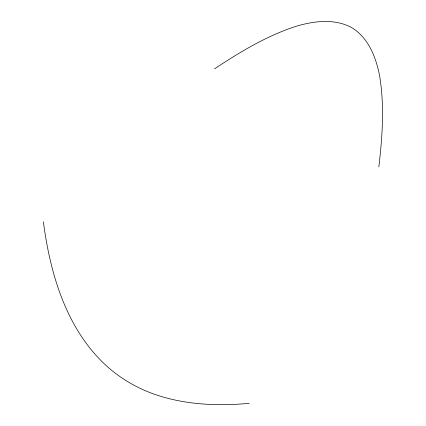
<?xml version="1.0" encoding="UTF-8"?>
<svg xmlns="http://www.w3.org/2000/svg" width="426" height="426" viewBox="0 0 426 426"><rect width="100%" height="100%" fill="white"/><g stroke="black" fill="none" stroke-linecap="round" stroke-linejoin="round"><path stroke-width="0.64" d="M378.852 166.917C382.388 136.426 384.673 105.371 379.454 74.933C375.791 56.94 368.458 38.138 352.259 27.93C335.374 18.462 315.144 20.853 297.273 25.917C267.437 35.385 240.44 51.7 214.491 68.884M249.316 403.326C216.53 406.383 182.738 404.748 151.603 393.23A159.777 144.803 -26.2 0 1 107.533 366.818C66.632 330.118 50.295 274.562 43.372 221.754"/></g></svg>
